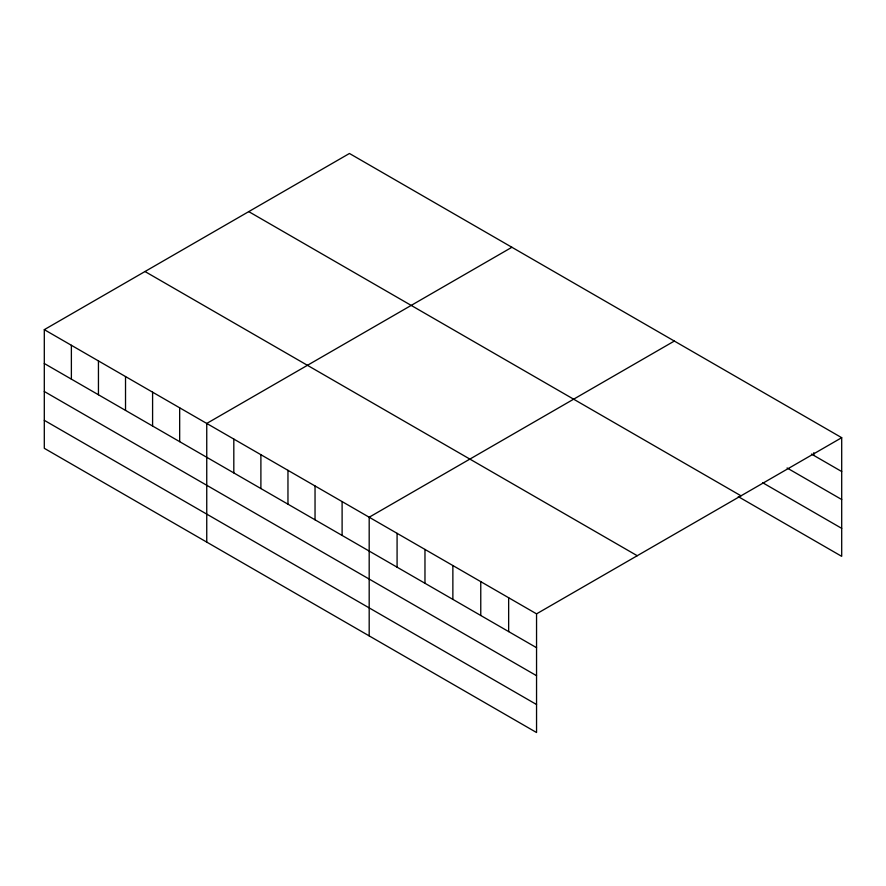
<?xml version="1.0" encoding="UTF-8"?>
<svg xmlns="http://www.w3.org/2000/svg" width="886" height="886" viewBox="0 0 886 886"><rect width="100%" height="100%" fill="white"/><g stroke="black" fill="none" stroke-linecap="round" stroke-linejoin="round"><path stroke-width="1.33" d="M738.26 496.625L841.7 556.342L841.7 437.684L349.449 153.477L44.3 329.658L44.3 448.316L536.551 732.523L536.551 613.854L44.3 329.658M511.898 247.272L206.748 423.442L206.748 542.11M674.335 341.055L369.185 517.225L369.185 635.893M536.551 613.854L841.7 437.684M811.476 454.075L841.7 471.529M787.078 467.974L841.7 499.516M762.669 482.726L841.7 528.355M248.756 211.621L741.006 495.817M144.994 271.526L637.244 555.721M44.3 363.504L536.551 647.699M44.3 391.49L536.551 675.697M44.3 420.329L536.551 704.525M813.802 452.713L813.802 455.426M508.653 597.751L508.653 631.596M480.766 581.648L480.766 615.493M452.868 565.545L452.868 599.39M424.97 549.442L424.97 583.287M397.083 533.339L397.083 567.184M342.107 501.598L342.107 535.443M315.039 485.971L315.039 519.816M287.961 470.333L287.961 504.178M260.894 454.706L260.894 488.551M233.815 439.079L233.815 472.925M179.67 407.815L179.67 441.66M152.591 392.177L152.591 426.033M125.524 376.55L125.524 410.395M98.446 360.923L98.446 394.768M71.378 345.285L71.378 379.13"/></g></svg>
